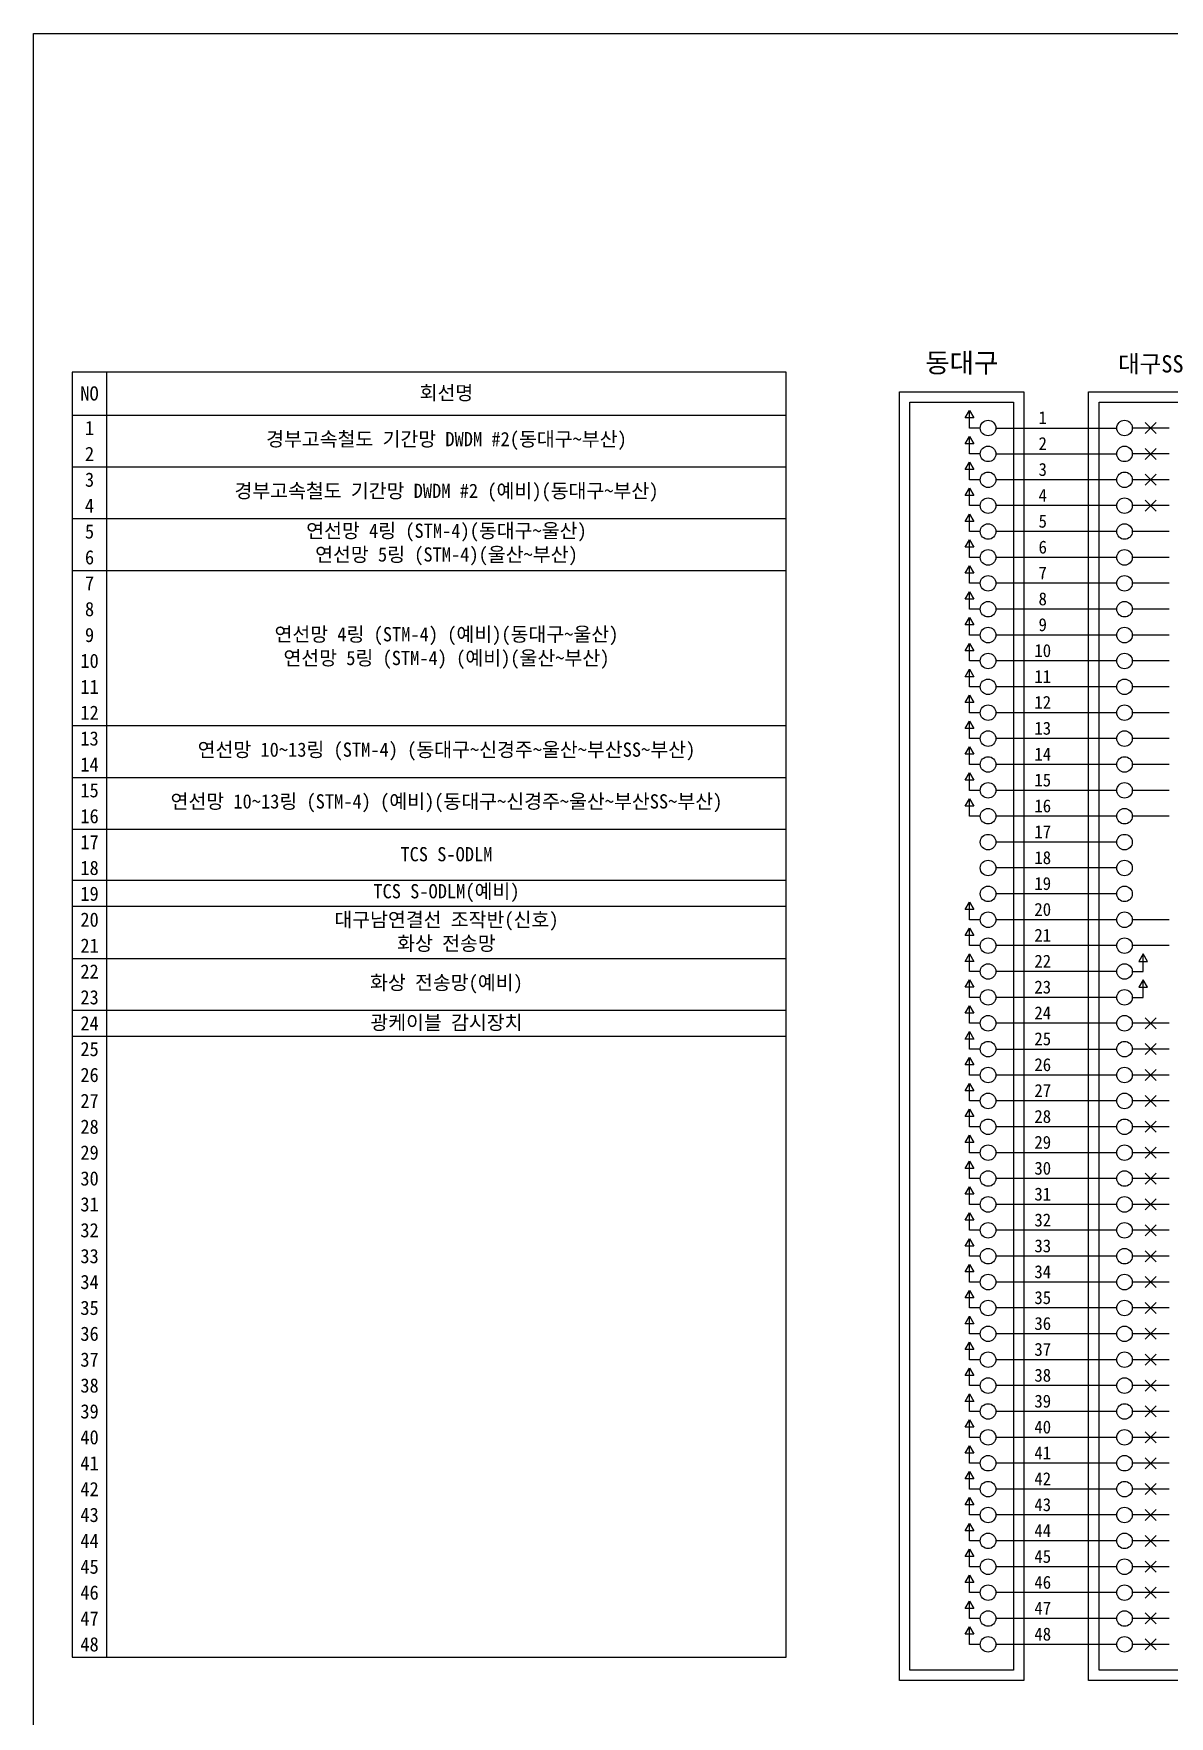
# Model space of a CAD drawing. Extents: x 11696 to 12866, y -1080 to -251.
# Drawn here: x 11696.1 to 11959.3, y -711.5 to -321.4 of the extents above; entities that cross this region are included whole.
import ezdxf
from ezdxf.enums import TextEntityAlignment as Align

# ---------------------------------------------------------------- set-up
doc = ezdxf.new("R2010")
doc.units = 0
doc.header["$LTSCALE"] = 10
doc.header["$MEASUREMENT"] = 0
for name, color, linetype in [('TN-CABL', 4, 'Continuous'), ('TN-TABL', 3, 'Continuous'), ('TN-TEXT', 3, 'Continuous'), ('TT-TEXT', 2, 'Continuous'), ('TT-XXXX', 2, 'Continuous'), ('TX-PAPR', 2, 'Continuous')]:
    doc.layers.add(name, color=color, linetype=linetype)
doc.styles.get("Standard").update_dxf_attribs({"font": 'GulimChe.ttf'})

msp = doc.modelspace()

# ---------------------------------------------------------------- linework, layer by layer
at = {"layer": 'TN-CABL', "ltscale": 1.5}
for points in [[(11912.95, -408.79), (11913.94, -410.5), (11911.97, -410.5)], [(11912.95, -414.79), (11913.94, -416.5), (11911.97, -416.5)], [(11912.95, -420.79), (11913.94, -422.5), (11911.97, -422.5)], [(11912.95, -426.79), (11913.94, -428.5), (11911.97, -428.5)], [(11912.95, -432.79), (11913.94, -434.5), (11911.97, -434.5)], [(11912.95, -438.79), (11913.94, -440.5), (11911.97, -440.5)], [(11912.95, -444.79), (11913.94, -446.5), (11911.97, -446.5)], [(11912.95, -450.79), (11913.94, -452.5), (11911.97, -452.5)], [(11912.95, -456.79), (11913.94, -458.5), (11911.97, -458.5)], [(11912.95, -462.79), (11913.94, -464.5), (11911.97, -464.5)], [(11912.95, -468.79), (11913.94, -470.5), (11911.97, -470.5)], [(11912.95, -474.79), (11913.94, -476.5), (11911.97, -476.5)], [(11912.95, -480.79), (11913.94, -482.5), (11911.97, -482.5)], [(11912.95, -486.79), (11913.94, -488.5), (11911.97, -488.5)], [(11912.95, -492.79), (11913.94, -494.5), (11911.97, -494.5)], [(11912.95, -498.79), (11913.94, -500.5), (11911.97, -500.5)], [(11912.95, -522.79), (11913.94, -524.5), (11911.97, -524.5)], [(11912.95, -528.79), (11913.94, -530.5), (11911.97, -530.5)], [(11912.95, -534.79), (11913.94, -536.5), (11911.97, -536.5)], [(11953.2, -534.79), (11952.22, -536.5), (11954.19, -536.5)], [(11912.95, -540.79), (11913.94, -542.5), (11911.97, -542.5)], [(11953.2, -540.79), (11952.22, -542.5), (11954.19, -542.5)], [(11912.95, -546.79), (11913.94, -548.5), (11911.97, -548.5)], [(11912.95, -552.79), (11913.94, -554.5), (11911.97, -554.5)], [(11912.95, -558.79), (11913.94, -560.5), (11911.97, -560.5)], [(11912.95, -564.79), (11913.94, -566.5), (11911.97, -566.5)], [(11912.95, -570.79), (11913.94, -572.5), (11911.97, -572.5)], [(11912.95, -576.79), (11913.94, -578.5), (11911.97, -578.5)], [(11912.95, -582.79), (11913.94, -584.5), (11911.97, -584.5)], [(11912.95, -588.79), (11913.94, -590.5), (11911.97, -590.5)], [(11912.95, -594.79), (11913.94, -596.5), (11911.97, -596.5)], [(11912.95, -600.79), (11913.94, -602.5), (11911.97, -602.5)], [(11912.95, -606.79), (11913.94, -608.5), (11911.97, -608.5)], [(11912.95, -612.79), (11913.94, -614.5), (11911.97, -614.5)], [(11912.95, -618.79), (11913.94, -620.5), (11911.97, -620.5)], [(11912.95, -624.79), (11913.94, -626.5), (11911.97, -626.5)], [(11912.95, -630.79), (11913.94, -632.5), (11911.97, -632.5)], [(11912.95, -636.79), (11913.94, -638.5), (11911.97, -638.5)], [(11912.95, -642.79), (11913.94, -644.5), (11911.97, -644.5)], [(11912.95, -648.79), (11913.94, -650.5), (11911.97, -650.5)], [(11912.95, -654.79), (11913.94, -656.5), (11911.97, -656.5)], [(11912.95, -660.79), (11913.94, -662.5), (11911.97, -662.5)], [(11912.95, -666.79), (11913.94, -668.5), (11911.97, -668.5)], [(11912.95, -672.79), (11913.94, -674.5), (11911.97, -674.5)], [(11912.95, -678.79), (11913.94, -680.5), (11911.97, -680.5)], [(11912.95, -684.79), (11913.94, -686.5), (11911.97, -686.5)], [(11912.95, -690.79), (11913.94, -692.5), (11911.97, -692.5)]]:
    msp.add_lwpolyline(points, close=True, dxfattribs=at)
for points in [[(11915.47, -412.85), (11912.95, -412.85), (11912.95, -408.79)], [(11953.71, -411.57), (11956.25, -414.12)], [(11956.25, -411.57), (11953.71, -414.12)], [(11915.47, -418.85), (11912.95, -418.85), (11912.95, -414.79)], [(11915.47, -424.85), (11912.95, -424.85), (11912.95, -420.79)], [(11953.71, -417.57), (11956.25, -420.12)], [(11956.25, -417.57), (11953.71, -420.12)], [(11953.71, -423.57), (11956.25, -426.12)], [(11956.25, -423.57), (11953.71, -426.12)], [(11915.47, -430.85), (11912.95, -430.85), (11912.95, -426.79)], [(11915.47, -436.85), (11912.95, -436.85), (11912.95, -432.79)], [(11953.71, -429.57), (11956.25, -432.12)], [(11956.25, -429.57), (11953.71, -432.12)], [(11915.47, -442.85), (11912.95, -442.85), (11912.95, -438.79)], [(11915.47, -448.85), (11912.95, -448.85), (11912.95, -444.79)], [(11915.47, -454.85), (11912.95, -454.85), (11912.95, -450.79)], [(11915.47, -460.85), (11912.95, -460.85), (11912.95, -456.79)], [(11915.47, -466.85), (11912.95, -466.85), (11912.95, -462.79)], [(11915.47, -472.85), (11912.95, -472.85), (11912.95, -468.79)], [(11915.47, -478.85), (11912.95, -478.85), (11912.95, -474.79)], [(11915.47, -484.85), (11912.95, -484.85), (11912.95, -480.79)], [(11915.47, -490.85), (11912.95, -490.85), (11912.95, -486.79)], [(11915.47, -496.85), (11912.95, -496.85), (11912.95, -492.79)], [(11915.47, -502.85), (11912.95, -502.85), (11912.95, -498.79)], [(11915.47, -526.85), (11912.95, -526.85), (11912.95, -522.79)], [(11915.47, -532.85), (11912.95, -532.85), (11912.95, -528.79)], [(11915.47, -538.85), (11912.95, -538.85), (11912.95, -534.79)], [(11950.68, -538.85), (11953.2, -538.85), (11953.2, -534.79)], [(11915.47, -544.85), (11912.95, -544.85), (11912.95, -540.79)], [(11950.68, -544.85), (11953.2, -544.85), (11953.2, -540.79)], [(11915.47, -550.85), (11912.95, -550.85), (11912.95, -546.79)], [(11953.71, -549.57), (11956.25, -552.12)], [(11956.25, -549.57), (11953.71, -552.12)], [(11915.47, -556.85), (11912.95, -556.85), (11912.95, -552.79)], [(11953.71, -555.57), (11956.25, -558.12)], [(11956.25, -555.57), (11953.71, -558.12)], [(11915.47, -562.85), (11912.95, -562.85), (11912.95, -558.79)], [(11953.71, -561.57), (11956.25, -564.12)], [(11956.25, -561.57), (11953.71, -564.12)], [(11915.47, -568.85), (11912.95, -568.85), (11912.95, -564.79)], [(11953.71, -567.57), (11956.25, -570.12)], [(11956.25, -567.57), (11953.71, -570.12)], [(11915.47, -574.85), (11912.95, -574.85), (11912.95, -570.79)], [(11915.47, -580.85), (11912.95, -580.85), (11912.95, -576.79)], [(11953.71, -573.57), (11956.25, -576.12)], [(11956.25, -573.57), (11953.71, -576.12)], [(11953.71, -579.57), (11956.25, -582.12)], [(11956.25, -579.57), (11953.71, -582.12)], [(11915.47, -586.85), (11912.95, -586.85), (11912.95, -582.79)], [(11915.47, -592.85), (11912.95, -592.85), (11912.95, -588.79)], [(11953.71, -585.57), (11956.25, -588.12)], [(11956.25, -585.57), (11953.71, -588.12)], [(11953.71, -591.57), (11956.25, -594.12)], [(11956.25, -591.57), (11953.71, -594.12)], [(11915.47, -598.85), (11912.95, -598.85), (11912.95, -594.79)], [(11953.71, -597.57), (11956.25, -600.12)], [(11956.25, -597.57), (11953.71, -600.12)], [(11915.47, -604.85), (11912.95, -604.85), (11912.95, -600.79)], [(11953.71, -603.57), (11956.25, -606.12)], [(11956.25, -603.57), (11953.71, -606.12)], [(11915.47, -610.85), (11912.95, -610.85), (11912.95, -606.79)], [(11953.71, -609.57), (11956.25, -612.12)], [(11956.25, -609.57), (11953.71, -612.12)], [(11915.47, -616.85), (11912.95, -616.85), (11912.95, -612.79)], [(11953.71, -615.57), (11956.25, -618.12)], [(11956.25, -615.57), (11953.71, -618.12)], [(11915.47, -622.85), (11912.95, -622.85), (11912.95, -618.79)], [(11953.71, -621.57), (11956.25, -624.12)], [(11956.25, -621.57), (11953.71, -624.12)], [(11915.47, -628.85), (11912.95, -628.85), (11912.95, -624.79)], [(11953.71, -627.57), (11956.25, -630.12)], [(11956.25, -627.57), (11953.71, -630.12)], [(11915.47, -634.85), (11912.95, -634.85), (11912.95, -630.79)], [(11953.71, -633.57), (11956.25, -636.12)], [(11956.25, -633.57), (11953.71, -636.12)], [(11915.47, -640.85), (11912.95, -640.85), (11912.95, -636.79)], [(11953.71, -639.57), (11956.25, -642.12)], [(11956.25, -639.57), (11953.71, -642.12)], [(11915.47, -646.85), (11912.95, -646.85), (11912.95, -642.79)], [(11953.71, -645.57), (11956.25, -648.12)], [(11956.25, -645.57), (11953.71, -648.12)], [(11915.47, -652.85), (11912.95, -652.85), (11912.95, -648.79)], [(11915.47, -658.85), (11912.95, -658.85), (11912.95, -654.79)], [(11953.71, -651.57), (11956.25, -654.12)], [(11956.25, -651.57), (11953.71, -654.12)], [(11953.71, -657.57), (11956.25, -660.12)], [(11956.25, -657.57), (11953.71, -660.12)], [(11915.47, -664.85), (11912.95, -664.85), (11912.95, -660.79)], [(11915.47, -670.85), (11912.95, -670.85), (11912.95, -666.79)], [(11953.71, -663.57), (11956.25, -666.12)], [(11956.25, -663.57), (11953.71, -666.12)], [(11953.71, -669.57), (11956.25, -672.12)], [(11956.25, -669.57), (11953.71, -672.12)], [(11915.47, -676.85), (11912.95, -676.85), (11912.95, -672.79)], [(11915.47, -682.85), (11912.95, -682.85), (11912.95, -678.79)], [(11953.71, -675.57), (11956.25, -678.12)], [(11956.25, -675.57), (11953.71, -678.12)], [(11953.71, -681.57), (11956.25, -684.12)], [(11956.25, -681.57), (11953.71, -684.12)], [(11915.47, -688.85), (11912.95, -688.85), (11912.95, -684.79)], [(11953.71, -687.57), (11956.25, -690.12)], [(11956.25, -687.57), (11953.71, -690.12)], [(11915.47, -694.85), (11912.95, -694.85), (11912.95, -690.79)], [(11953.71, -693.57), (11956.25, -696.12)], [(11956.25, -693.57), (11953.71, -696.12)]]:
    msp.add_lwpolyline(points, dxfattribs=at)
at = {"layer": 'TN-CABL', "flags": 128}
for points in [[(11919.07, -412.85), (11947.09, -412.85)], [(11959.27, -412.85), (11950.68, -412.85)], [(11919.07, -418.85), (11947.09, -418.85)], [(11959.27, -418.85), (11950.68, -418.85)], [(11947.09, -424.85), (11919.07, -424.85)], [(11959.27, -424.85), (11950.68, -424.85)], [(11947.09, -430.85), (11919.07, -430.85)], [(11959.27, -430.85), (11950.68, -430.85)], [(11947.09, -436.85), (11919.07, -436.85)], [(11959.27, -436.85), (11950.68, -436.85)], [(11947.09, -442.85), (11919.07, -442.85)], [(11959.27, -442.85), (11950.68, -442.85)], [(11947.09, -448.85), (11919.07, -448.85)], [(11959.27, -448.85), (11950.68, -448.85)], [(11947.09, -454.85), (11919.07, -454.85)], [(11959.27, -454.85), (11950.68, -454.85)], [(11947.09, -460.85), (11919.07, -460.85)], [(11959.27, -460.85), (11950.68, -460.85)], [(11947.09, -466.85), (11919.07, -466.85)], [(11959.27, -466.85), (11950.68, -466.85)], [(11947.09, -472.85), (11919.07, -472.85)], [(11959.27, -472.85), (11950.68, -472.85)], [(11947.09, -478.85), (11919.07, -478.85)], [(11959.27, -478.85), (11950.68, -478.85)], [(11947.09, -484.85), (11919.07, -484.85)], [(11959.27, -484.85), (11950.68, -484.85)], [(11947.09, -490.85), (11919.07, -490.85)], [(11959.27, -490.85), (11950.68, -490.85)], [(11947.09, -496.85), (11919.07, -496.85)], [(11959.27, -496.85), (11950.68, -496.85)], [(11947.09, -502.85), (11919.07, -502.85)], [(11959.27, -502.85), (11950.68, -502.85)], [(11947.09, -508.85), (11919.07, -508.85)], [(11947.09, -514.85), (11919.07, -514.85)], [(11947.09, -520.85), (11919.07, -520.85)], [(11947.09, -526.85), (11919.07, -526.85)], [(11959.27, -526.85), (11950.68, -526.85)], [(11947.09, -532.85), (11919.07, -532.85)], [(11959.27, -532.85), (11950.68, -532.85)], [(11947.09, -538.85), (11919.07, -538.85)], [(11947.09, -544.85), (11919.07, -544.85)], [(11947.09, -550.85), (11919.07, -550.85)], [(11959.27, -550.85), (11950.68, -550.85)], [(11919.07, -556.85), (11947.09, -556.85)], [(11959.27, -556.85), (11950.68, -556.85)], [(11947.09, -562.85), (11919.07, -562.85)], [(11959.27, -562.85), (11950.68, -562.85)], [(11947.09, -568.85), (11919.07, -568.85)], [(11959.27, -568.85), (11950.68, -568.85)], [(11947.09, -574.85), (11919.07, -574.85)], [(11959.27, -574.85), (11950.68, -574.85)], [(11947.09, -580.85), (11919.07, -580.85)], [(11959.27, -580.85), (11950.68, -580.85)], [(11947.09, -586.85), (11919.07, -586.85)], [(11959.27, -586.85), (11950.68, -586.85)], [(11947.09, -592.85), (11919.07, -592.85)], [(11959.27, -592.85), (11950.68, -592.85)], [(11947.09, -598.85), (11919.07, -598.85)], [(11959.27, -598.85), (11950.68, -598.85)], [(11947.09, -604.85), (11919.07, -604.85)], [(11959.27, -604.85), (11950.68, -604.85)], [(11947.09, -610.85), (11919.07, -610.85)], [(11959.27, -610.85), (11950.68, -610.85)], [(11947.09, -616.85), (11919.07, -616.85)], [(11959.27, -616.85), (11950.68, -616.85)], [(11947.09, -622.85), (11919.07, -622.85)], [(11959.27, -622.85), (11950.68, -622.85)], [(11947.09, -628.85), (11919.07, -628.85)], [(11959.27, -628.85), (11950.68, -628.85)], [(11947.09, -634.85), (11919.07, -634.85)], [(11959.27, -634.85), (11950.68, -634.85)], [(11947.09, -640.85), (11919.07, -640.85)], [(11959.27, -640.85), (11950.68, -640.85)], [(11947.09, -646.85), (11919.07, -646.85)], [(11959.27, -646.85), (11950.68, -646.85)], [(11947.09, -652.85), (11919.07, -652.85)], [(11959.27, -652.85), (11950.68, -652.85)], [(11947.09, -658.85), (11919.07, -658.85)], [(11959.27, -658.85), (11950.68, -658.85)], [(11947.09, -664.85), (11919.07, -664.85)], [(11959.27, -664.85), (11950.68, -664.85)], [(11947.09, -670.85), (11919.07, -670.85)], [(11959.27, -670.85), (11950.68, -670.85)], [(11947.09, -676.85), (11919.07, -676.85)], [(11959.27, -676.85), (11950.68, -676.85)], [(11947.09, -682.85), (11919.07, -682.85)], [(11959.27, -682.85), (11950.68, -682.85)], [(11947.09, -688.85), (11919.07, -688.85)], [(11959.27, -688.85), (11950.68, -688.85)], [(11947.09, -694.85), (11919.07, -694.85)], [(11959.27, -694.85), (11950.68, -694.85)]]:
    msp.add_lwpolyline(points, dxfattribs=at)
at = {"layer": 'TN-TABL'}
for points in [[(11896.78, -404.45), (11925.58, -404.45), (11925.58, -703.25), (11896.78, -703.25)], [(11940.58, -404.45), (11969.38, -404.45), (11969.38, -703.25), (11940.58, -703.25)], [(11899.18, -406.85), (11923.18, -406.85), (11923.18, -700.85), (11899.18, -700.85)], [(11942.98, -406.85), (11966.98, -406.85), (11966.98, -700.85), (11942.98, -700.85)]]:
    msp.add_lwpolyline(points, close=True, dxfattribs=at)
at = {"layer": 'TN-TABL', "ltscale": 0.6}
for centre in [(11917.27, -412.85), (11948.89, -412.85), (11917.27, -418.85), (11948.89, -418.85), (11917.27, -424.85), (11948.89, -424.85), (11917.27, -430.85), (11948.89, -430.85), (11917.27, -436.85), (11948.89, -436.85), (11917.27, -442.85), (11948.89, -442.85), (11917.27, -448.85), (11948.89, -448.85), (11917.27, -454.85), (11948.89, -454.85), (11917.27, -460.85), (11948.89, -460.85), (11917.27, -466.85), (11948.89, -466.85), (11917.27, -472.85), (11948.89, -472.85), (11917.27, -478.85), (11948.89, -478.85), (11917.27, -484.85), (11948.89, -484.85), (11917.27, -490.85), (11948.89, -490.85), (11917.27, -496.85), (11948.89, -496.85), (11917.27, -502.85), (11948.89, -502.85), (11917.27, -508.85), (11948.89, -508.85), (11917.27, -514.85), (11948.89, -514.85), (11917.27, -520.85), (11948.89, -520.85), (11917.27, -526.85), (11948.89, -526.85), (11917.27, -532.85), (11948.89, -532.85), (11917.27, -538.85), (11948.89, -538.85), (11917.27, -544.85), (11948.89, -544.85), (11917.27, -550.85), (11948.89, -550.85), (11917.27, -556.85), (11948.89, -556.85), (11917.27, -562.85), (11948.89, -562.85), (11917.27, -568.85), (11948.89, -568.85), (11917.27, -574.85), (11948.89, -574.85), (11917.27, -580.85), (11948.89, -580.85), (11917.27, -586.85), (11948.89, -586.85), (11917.27, -592.85), (11948.89, -592.85), (11917.27, -598.85), (11948.89, -598.85), (11917.27, -604.85), (11948.89, -604.85), (11917.27, -610.85), (11948.89, -610.85), (11917.27, -616.85), (11948.89, -616.85), (11917.27, -622.85), (11948.89, -622.85), (11917.27, -628.85), (11948.89, -628.85), (11917.27, -634.85), (11948.89, -634.85), (11917.27, -640.85), (11948.89, -640.85), (11917.27, -646.85), (11948.89, -646.85), (11917.27, -652.85), (11948.89, -652.85), (11917.27, -658.85), (11948.89, -658.85), (11917.27, -664.85), (11948.89, -664.85), (11917.27, -670.85), (11948.89, -670.85), (11917.27, -676.85), (11948.89, -676.85), (11917.27, -682.85), (11948.89, -682.85), (11917.27, -688.85), (11948.89, -688.85), (11917.27, -694.85), (11948.89, -694.85)]:
    msp.add_circle(centre, 1.8, dxfattribs=at)
at = {"layer": 'TT-XXXX'}
for p, q in [((11713.06, -697.85), (11713.06, -399.88)), ((11705.06, -409.85), (11870.46, -409.85)), ((11713.06, -697.85), (11713.06, -409.85)), ((11705.06, -421.85), (11870.46, -421.85)), ((11705.06, -433.85), (11870.46, -433.85)), ((11705.06, -445.85), (11870.46, -445.85)), ((11705.06, -481.85), (11870.46, -481.85)), ((11705.06, -493.85), (11870.46, -493.85)), ((11705.06, -505.85), (11870.46, -505.85)), ((11705.06, -517.68), (11870.46, -517.68)), ((11705.06, -523.68), (11870.46, -523.68)), ((11705.06, -535.85), (11870.46, -535.85)), ((11705.06, -547.85), (11870.46, -547.85)), ((11705.06, -553.85), (11870.46, -553.85))]:
    msp.add_line(p, q, dxfattribs=at)
msp.add_lwpolyline([(11705.06, -697.85), (11870.46, -697.85), (11870.46, -399.88), (11705.06, -399.88), (11705.06, -697.85)], close=True, dxfattribs=at)
at = {"layer": 'TX-PAPR'}
msp.add_lwpolyline([(12866.23, -1079.94), (11696.11, -1079.94), (11696.11, -321.42), (12866.23, -321.42)], close=True, dxfattribs=at)

# ---------------------------------------------------------------- texts
at = {"layer": 'TN-TEXT'}
for s, height, p in [('동대구', 4.5, (11911.18, -399.97, 1)), ('대구SS', 4, (11954.98, -399.97))]:
    msp.add_text(s, height=height, dxfattribs=at).set_placement(p, align=Align.CENTER)
for s, p in [('1', (11929.94, -410.45)), ('2', (11929.94, -416.45)), ('3', (11929.94, -422.45)), ('4', (11929.94, -428.45)), ('5', (11929.94, -434.45)), ('6', (11929.94, -440.45)), ('7', (11929.94, -446.45)), ('8', (11929.94, -452.45)), ('9', (11929.94, -458.45)), ('10', (11929.94, -464.45)), ('11', (11929.94, -470.45)), ('12', (11929.94, -476.45)), ('13', (11929.94, -482.45)), ('14', (11929.94, -488.45)), ('15', (11929.94, -494.45)), ('16', (11929.94, -500.45)), ('17', (11929.94, -506.45)), ('18', (11929.94, -512.45)), ('19', (11929.94, -518.45)), ('20', (11929.94, -524.45)), ('21', (11929.94, -530.45)), ('22', (11929.94, -536.45)), ('23', (11929.94, -542.45)), ('24', (11929.94, -548.45)), ('25', (11929.94, -554.45)), ('26', (11929.94, -560.45)), ('27', (11929.94, -566.45)), ('28', (11929.94, -572.45)), ('29', (11929.94, -578.45)), ('30', (11929.94, -584.45)), ('31', (11929.94, -590.45)), ('32', (11929.94, -596.45)), ('33', (11929.94, -602.45)), ('34', (11929.94, -608.45)), ('35', (11929.94, -614.45)), ('36', (11929.94, -620.45)), ('37', (11929.94, -626.45)), ('38', (11929.94, -632.45)), ('39', (11929.94, -638.45)), ('40', (11929.94, -644.45)), ('41', (11929.94, -650.45)), ('42', (11929.94, -656.45)), ('43', (11929.94, -662.45)), ('44', (11929.94, -668.45)), ('45', (11929.94, -674.45)), ('46', (11929.94, -680.45)), ('47', (11929.94, -686.45)), ('48', (11929.94, -692.45))]:
    msp.add_text(s, height=3, dxfattribs=at).set_placement(p, align=Align.MIDDLE_CENTER)
at = {"layer": 'TT-TEXT'}
for s, p in [('1', (11709.06, -412.85)), ('2', (11709.06, -418.85)), ('3', (11709.06, -424.85)), ('4', (11709.06, -430.85)), ('5', (11709.06, -436.85)), ('6', (11709.06, -442.85)), ('7', (11709.06, -448.85)), ('8', (11709.06, -454.85)), ('9', (11709.06, -460.85)), ('10', (11709.06, -466.85)), ('11', (11709.06, -472.85)), ('12', (11709.06, -478.85)), ('13', (11709.06, -484.85)), ('14', (11709.06, -490.85)), ('15', (11709.06, -496.85)), ('16', (11709.06, -502.85)), ('17', (11709.06, -508.85)), ('18', (11709.06, -514.85)), ('19', (11709.06, -520.85)), ('20', (11709.06, -526.85)), ('21', (11709.06, -532.85)), ('22', (11709.06, -538.85)), ('23', (11709.06, -544.85)), ('24', (11709.06, -550.85)), ('25', (11709.06, -556.85)), ('26', (11709.06, -562.85)), ('27', (11709.06, -568.85)), ('28', (11709.06, -574.85)), ('29', (11709.06, -580.85)), ('30', (11709.06, -586.85)), ('31', (11709.06, -592.85)), ('32', (11709.06, -598.85)), ('33', (11709.06, -604.85)), ('34', (11709.06, -610.85)), ('35', (11709.06, -616.85)), ('36', (11709.06, -622.85)), ('37', (11709.06, -628.85)), ('38', (11709.06, -634.85)), ('39', (11709.06, -640.85)), ('40', (11709.06, -646.85)), ('41', (11709.06, -652.85)), ('42', (11709.06, -658.85)), ('43', (11709.06, -664.85)), ('44', (11709.06, -670.85)), ('45', (11709.06, -676.85)), ('46', (11709.06, -682.85)), ('47', (11709.06, -688.85)), ('48', (11709.06, -694.85))]:
    msp.add_text(s, height=3.3, dxfattribs=at).set_placement(p, align=Align.MIDDLE)
at = {"layer": 'TT-TEXT', "char_height": 3.3, "attachment_point": 5}
for s, insert, width in [('NO', (11709.06, -404.86), 8), ('회선명', (11791.76, -404.86), 157.4), ('경부고속철도 기간망 DWDM #2(동대구~부산)', (11791.76, -415.85), 157.4), ('경부고속철도 기간망 DWDM #2 (예비)(동대구~부산)', (11791.76, -427.85), 157.4), ('연선망 4링 (STM-4)(동대구~울산)\\P연선망 5링 (STM-4)(울산~부산)', (11791.76, -439.85), 157.4), ('연선망 4링 (STM-4) (예비)(동대구~울산)\\P연선망 5링 (STM-4) (예비)(울산~부산)', (11791.76, -463.85), 157.4), ('연선망 10~13링 (STM-4) (동대구~신경주~울산~부산SS~부산)', (11791.76, -487.85), 157.4), ('연선망 10~13링 (STM-4) (예비)(동대구~신경주~울산~부산SS~부산)', (11791.76, -499.85), 157.4), ('TCS S-ODLM', (11791.76, -511.68), 157.4), ('TCS S-ODLM(예비)', (11791.76, -520.68), 157.4), ('대구남연결선 조작반(신호)\\P화상 전송망', (11791.76, -529.76), 157.4), ('화상 전송망(예비)', (11791.76, -541.85), 157.4), ('광케이블 감시장치', (11791.76, -550.85), 157.4)]:
    msp.add_mtext(s, dxfattribs=dict(at, insert=insert, width=width))

doc.saveas('drawing.dxf')
